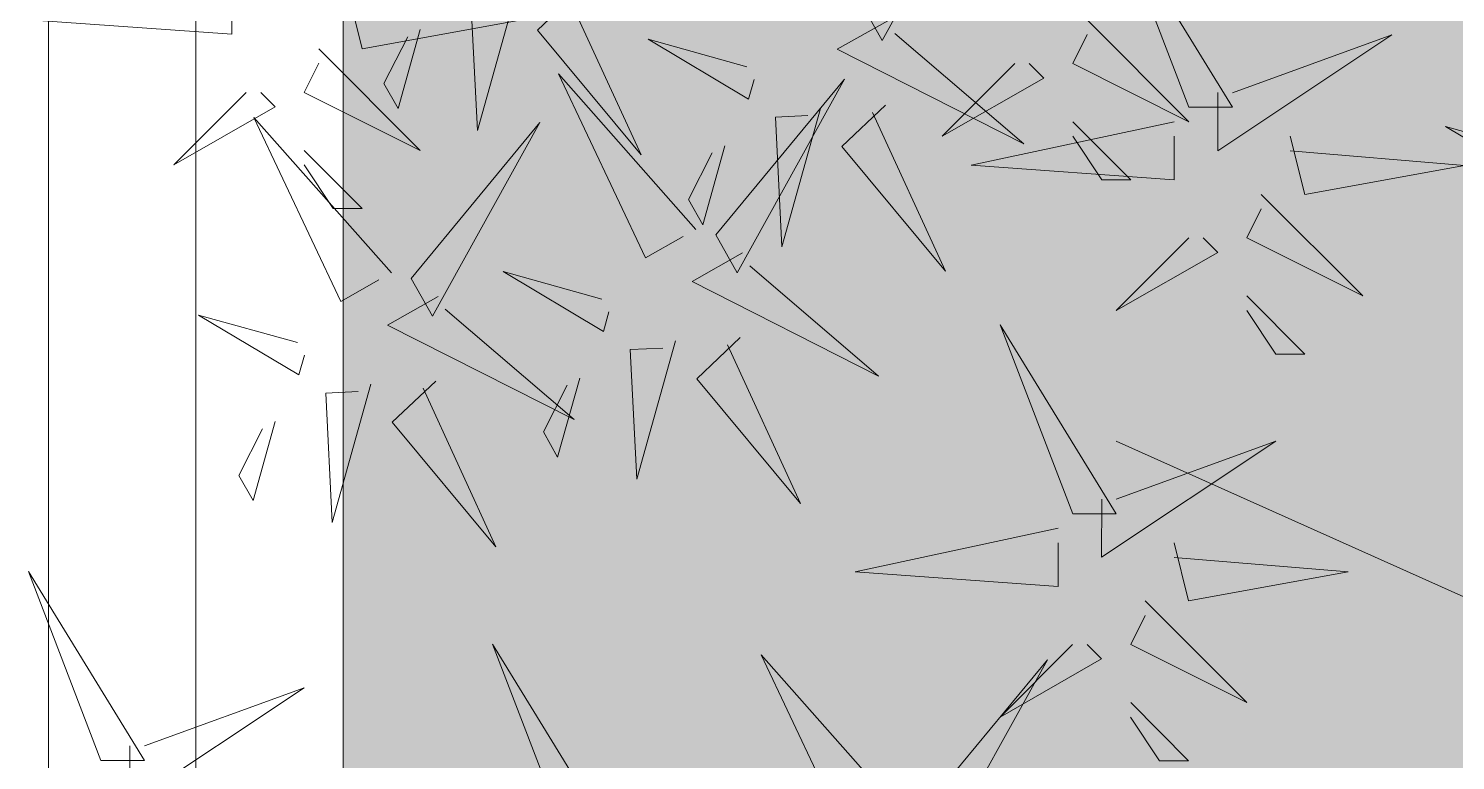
# Model space of a CAD drawing. Header units: millimetres. Extents: x 56222 to 120458, y -162468 to -121287.
# Drawn here: x 113677.07 to 113698.86, y -158537.15 to -158525.98 of the extents above; entities that cross this region are included whole.
import ezdxf

# ---------------------------------------------------------------- set-up
doc = ezdxf.new("R2010")
doc.units = ezdxf.units.MM
doc.header["$MEASUREMENT"] = 0
doc.linetypes.add('ACAD_ISO04W100', pattern=[30, 24, -3, 0, -3])
doc.layers.add('GARDEN', color=7, linetype='Continuous')
for name, color, linetype, lineweight in [('GROUND FLOOR', 7, 'Continuous', 9), ('L-shrub', 63, 'Continuous', 5), ('X_GARDEN ( HATCH )', 251, 'Continuous', 9)]:
    doc.layers.add(name, color=color, linetype=linetype, lineweight=lineweight)

# ---------------------------------------------------------------- blocks, each defined once
blk = doc.blocks.new('autumn shrub')
at = {"layer": 'L-shrub', "color": 32}
blk.add_line((1.92, -3.84), (-38.48, 86.47), dxfattribs=at)
at = {"layer": 'L-shrub', "color": 22}
for points in [[(-100.04, 203.68), (-94.27, 230.58), (-92.34, 203.68), (-98.12, 203.68)], [(1.92, 217.13), (9.62, 217.13), (-5.77, 194.07), (1.92, 215.21)], [(-84.65, 201.75), (-75.03, 211.36), (-82.73, 197.91), (-84.65, 199.83)], [(-51.51, 194.97), (-55.15, 208.07), (-47.22, 194.76), (-49.84, 194.03)], [(-90.42, 192.15), (-76.95, 178.7), (-84.65, 194.07), (-88.5, 192.15)], [(-76.95, 194.07), (-69.26, 186.38), (-69.26, 190.23), (-75.03, 194.07)], [(-45.98, 185.23), (-27.65, 190.35), (-44.82, 191.2), (-45.03, 186.9)], [(-92.98, 178.69), (-82.5, 181.61), (-85.85, 183.5), (-92.03, 180.36)], [(-57.62, 176.33), (-53.83, 183.03), (-41.31, 158.3), (-55.94, 175.38)], [(-97.92, 166.01), (-79.59, 171.13), (-96.76, 171.98), (-96.98, 167.69)], [(13.47, 159.48), (-11.54, 169.09), (13.47, 153.72), (13.47, 159.48)], [(-57.28, 154.62), (-60.92, 167.72), (-52.99, 154.41), (-55.61, 153.68)], [(-98.36, 157.42), (-92.9, 163.18), (-76.38, 149.44), (-97.41, 159.1)], [(-46.81, 157.55), (-36.33, 160.48), (-39.68, 162.36), (-45.86, 159.22)], [(-66.52, 142.16), (-87.11, 160.4), (-62.74, 148.86), (-65.57, 143.84)], [(-88.06, 135.41), (-91.71, 148.51), (-83.77, 135.2), (-86.39, 134.46)], [(-77.59, 138.33), (-67.11, 141.26), (-70.46, 143.15), (-76.64, 140.01)], [(-63.39, 135.98), (-59.61, 142.68), (-47.08, 117.95), (-61.71, 135.03)], [(-52.18, 136.28), (-46.73, 142.04), (-30.21, 128.31), (-51.24, 137.96)], [(10.44, 115.26), (-10.16, 133.5), (14.22, 121.96), (11.38, 116.94)], [(-82.53, 125.66), (-64.2, 130.78), (-81.37, 131.63), (-81.59, 127.34)], [(-94.17, 116.76), (-90.39, 123.47), (-77.87, 98.73), (-92.49, 115.82)], [(-82.96, 117.07), (-77.51, 122.83), (-60.99, 109.09), (-82.02, 118.75)], [(-96.57, 120.33), (-117.23, 103.26), (-91.55, 117.49), (-96.57, 120.33)], [(-88.5, 99.92), (-78.88, 109.52), (-86.57, 96.07), (-88.5, 98)], [(-28.86, 92.23), (-53.87, 101.84), (-28.86, 86.47), (-28.86, 92.23)], [(-11.54, 92.23), (-1.92, 101.84), (-9.62, 88.39), (-11.54, 90.31)], [(-94.27, 90.31), (-80.8, 76.86), (-88.5, 92.23), (-92.34, 90.31)], [(-80.8, 92.23), (-73.11, 84.54), (-73.11, 88.39), (-78.88, 92.23)], [(-30.78, 88.39), (-23.09, 88.39), (-38.48, 65.33), (-30.78, 86.47)], [(-65.41, 76.86), (-55.79, 86.47), (-63.49, 73.02), (-65.41, 74.94)], [(-17.31, 82.62), (-3.85, 69.17), (-11.54, 84.54), (-15.39, 82.62)], [(-25.01, 78.78), (-17.31, 76.86), (-21.16, 55.72), (-23.09, 78.78)], [(-84.65, 73.02), (-76.95, 73.02), (-92.34, 49.96), (-84.65, 71.09)], [(-71.18, 67.25), (-57.72, 53.8), (-65.41, 69.17), (-69.26, 67.25)], [(-57.72, 69.17), (-50.02, 61.49), (-50.02, 65.33), (-55.79, 69.17)], [(-78.88, 63.41), (-71.18, 61.49), (-75.03, 40.35), (-76.95, 63.41)]]:
    blk.add_lwpolyline(points, dxfattribs=at)
at = {"layer": 'L-shrub', "color": 40}
for points in [[(3.85, 220.97), (-21.16, 230.58), (3.85, 215.21), (3.85, 220.97)], [(-41.04, 197.9), (-30.56, 200.83), (-33.91, 202.71), (-40.09, 199.58)], [(-60.75, 182.51), (-81.34, 200.76), (-56.96, 189.22), (-59.8, 184.19)], [(-98.12, 188.3), (-90.42, 186.38), (-94.27, 165.25), (-96.19, 188.3)], [(-46.41, 176.64), (-40.96, 182.39), (-24.44, 168.66), (-45.47, 178.31)], [(-60.02, 179.89), (-80.67, 162.83), (-55, 177.06), (-60.02, 179.89)], [(-51.75, 144.88), (-33.42, 150), (-50.59, 150.85), (-50.8, 146.55)], [(-65.79, 139.54), (-86.44, 122.48), (-60.77, 136.71), (-65.79, 139.54)], [(11.17, 112.64), (-9.49, 95.58), (16.19, 109.81), (11.17, 112.64)], [(-80.8, 78.78), (-75.03, 105.68), (-73.11, 78.78), (-78.88, 78.78)], [(-76.52, 29.73), (-80.16, 42.83), (-72.23, 29.51), (-74.85, 28.78)]]:
    blk.add_lwpolyline(points, dxfattribs=at)
at = {"layer": 'L-shrub', "color": 16}
for points in [[(-26.93, 94.15), (-21.16, 121.05), (-19.24, 94.15), (-25.01, 94.15)], [(-82.73, 76.86), (-107.74, 86.47), (-82.73, 71.09), (-82.73, 76.86)], [(-3.85, 84.54), (3.85, 76.86), (3.85, 80.7), (-1.92, 84.54)]]:
    blk.add_lwpolyline(points, dxfattribs=at)

msp = doc.modelspace()

# ---------------------------------------------------------------- hatches: boundary and pattern name
at = {"layer": 'X_GARDEN ( HATCH )'}
h = msp.add_hatch(dxfattribs=at)
h.set_pattern_fill('GRASS', color=104, scale=5, style=0)
h.set_pattern_definition([(90, (12556.0177, 893.4752), (-3.535533905, 3.535533905), [0.9375, -6.13356781]), (45, (12556.0177, 893.475), (-3.5355339, 3.5355339), [0.9375, -4.0625]), (135, (12556.0177, 893.475), (-3.5355339, -3.5355339), [0.9375, -4.0625])])
h.paths.add_polyline_path([(113765.12644, -158099.13434), (113681.87644, -158099.13434), (113681.87644, -158557.13434), (113765.12644, -158557.13434)])

# ---------------------------------------------------------------- linework, layer by layer
at = {"layer": 'GROUND FLOOR'}
for p, q in [((113677.37644, -158094.63434), (113677.37644, -158561.63434)), ((113681.87644, -158099.13434), (113681.87644, -158557.13434))]:
    msp.add_line(p, q, dxfattribs=at)
at = {"layer": 'GROUND FLOOR', "color": 1, "linetype": 'ACAD_ISO04W100'}
msp.add_line((113679.62644, -158096.88434), (113679.62644, -158559.38434), dxfattribs=at)
at = {"layer": 'X_GARDEN ( HATCH )'}
msp.add_lwpolyline([(113765.12644, -158099.13434), (113681.87644, -158099.13434), (113681.87644, -158557.13434), (113765.12644, -158557.13434)], close=True, dxfattribs=at)

# ---------------------------------------------------------------- block references
at = {"layer": 'GARDEN', "xscale": -0.1152452341248983, "yscale": 0.1152452341048047, "zscale": 0.1152452341176253, "rotation": 89.98217204973258}
msp.add_blockref('autumn shrub', (113703.6437, -158536.71608), dxfattribs=at)

doc.saveas('drawing.dxf')
